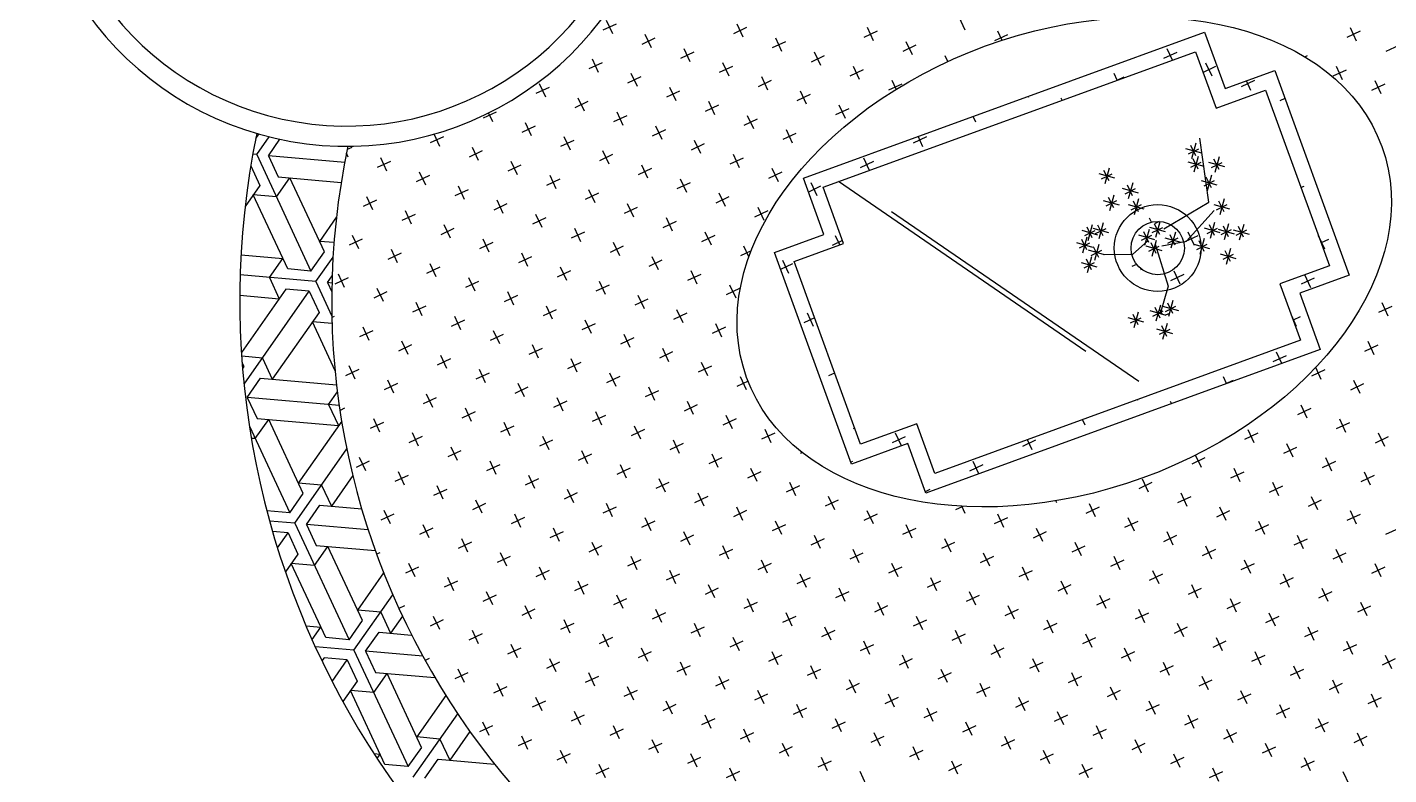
# Model space of a CAD drawing. Header units: millimetres. Extents: x -30782 to 40110, y 35885 to 73818.
# Drawn here: x -25587 to -23809, y 37910 to 38886 of the extents above; entities that cross this region are included whole.
import ezdxf

# ---------------------------------------------------------------- set-up
doc = ezdxf.new("R2010")
doc.units = ezdxf.units.MM

# ---------------------------------------------------------------- blocks, each defined once
blk = doc.blocks.new('A$C30AE1D3B')
for p, q in [((1224.5, 1441.7, -685.7), (1216.5, 1459, -685.7)), ((768.8, 1449.9, -685.7), (751.5, 1441.8, -685.7)), ((764.2, 1437.2, -685.7), (756.1, 1454.5, -685.7)), ((939.1, 1445.2, -685.7), (921.9, 1437.2, -685.7)), ((934.5, 1432.6, -685.7), (926.5, 1449.9, -685.7)), ((1109.4, 1440.6, -685.7), (1092.2, 1432.5, -685.7)), ((1104.8, 1427.9, -685.7), (1096.8, 1445.2, -685.7)), ((1272.7, 1428.6, -685.7), (1267.1, 1440.5, -685.7)), ((1740.1, 1440.4, -685.7), (1722.8, 1432.4, -685.7)), ((1735.5, 1427.7, -685.7), (1727.5, 1445, -685.7)), ((819.4, 1431.5, -685.7), (802.2, 1423.4, -685.7)), ((814.8, 1418.8, -685.7), (806.8, 1436.1, -685.7)), ((989.8, 1426.8, -685.7), (972.5, 1418.8, -685.7)), ((985.1, 1414.2, -685.7), (977.1, 1431.4, -685.7)), ((1013.2, 1248.8, -685.7), (1537, 1439.4, -685.7)), ((1160.1, 1422.2, -685.7), (1142.8, 1414.1, -685.7)), ((1155.5, 1409.5, -685.7), (1147.4, 1426.8, -685.7)), ((1279.8, 1435.9, -685.7), (1262.5, 1427.9, -685.7)), ((1537, 1439.4, -685.7), (1563.8, 1365.8, -685.7)), ((870.1, 1413, -685.7), (852.8, 1405, -685.7)), ((865.5, 1400.4, -685.7), (857.4, 1417.6, -685.7)), ((1040.4, 1408.4, -685.7), (1023.1, 1400.3, -685.7)), ((1035.8, 1395.7, -685.7), (1027.7, 1413, -685.7)), ((1038.9, 1236.8, -685.7), (1525.1, 1413.8, -685.7)), ((1201.6, 1400.8, -685.7), (1198.1, 1408.3, -685.7)), ((1500.7, 1412.9, -685.7), (1483.5, 1404.8, -685.7)), ((1494.9, 1402.8, -685.7), (1488.1, 1417.5, -685.7)), ((1525.1, 1413.8, -685.7), (1551.9, 1340.2, -685.7)), ((1658.5, 1412.5, -685.7), (1658.4, 1412.8, -685.7)), ((1671.1, 1408.2, -685.7), (1668.2, 1406.9, -685.7)), ((1790.7, 1422, -685.7), (1773.5, 1413.9, -685.7)), ((750.4, 1399.3, -685.7), (733.1, 1391.2, -685.7)), ((745.8, 1386.6, -685.7), (737.7, 1403.9, -685.7)), ((920.7, 1394.6, -685.7), (903.4, 1386.6, -685.7)), ((916.1, 1382, -685.7), (908, 1399.2, -685.7)), ((1091, 1390, -685.7), (1073.8, 1381.9, -685.7)), ((1086.4, 1377.3, -685.7), (1078.4, 1394.6, -685.7)), ((1551.4, 1394.4, -685.7), (1534.9, 1386.8, -685.7)), ((1546.8, 1381.8, -685.7), (1538.7, 1399, -685.7)), ((1563.8, 1365.8, -685.7), (1628.5, 1389.4, -685.7)), ((1628.5, 1389.4, -685.7), (1725.8, 1122.2, -685.7)), ((1721.7, 1389.8, -685.7), (1704.4, 1381.7, -685.7)), ((1717.1, 1377.1, -685.7), (1709, 1394.4, -685.7)), ((676.7, 1354.4, -685.7), (668.6, 1371.7, -685.7)), ((801, 1380.8, -685.7), (783.7, 1372.8, -685.7)), ((796.4, 1368.2, -685.7), (788.3, 1385.4, -685.7)), ((971.3, 1376.2, -685.7), (954.1, 1368.1, -685.7)), ((966.7, 1363.5, -685.7), (958.7, 1380.8, -685.7)), ((1141.6, 1371.5, -685.7), (1124.4, 1363.5, -685.7)), ((1134.3, 1364.7, -685.7), (1129, 1376.1, -685.7)), ((1423, 1376.7, -685.7), (1419, 1385.3, -685.7)), ((1431.7, 1380.6, -685.7), (1423.4, 1376.8, -685.7)), ((1602, 1376, -685.7), (1584.7, 1367.9, -685.7)), ((1597.4, 1363.3, -685.7), (1591.5, 1375.9, -685.7)), ((1772.3, 1371.3, -685.7), (1755.1, 1363.3, -685.7)), ((1767.7, 1358.7, -685.7), (1759.7, 1375.9, -685.7)), ((681.3, 1367.1, -685.7), (664, 1359, -685.7)), ((727.3, 1336, -685.7), (719.3, 1353.2, -685.7)), ((851.6, 1362.4, -685.7), (834.4, 1354.4, -685.7)), ((847, 1349.7, -685.7), (839, 1367, -685.7)), ((1022, 1357.8, -685.7), (1004.7, 1349.7, -685.7)), ((1017.3, 1345.1, -685.7), (1009.3, 1362.4, -685.7)), ((1307.4, 1354.2, -685.7), (1306.7, 1355.6, -685.7)), ((1351.1, 1350.5, -685.7), (1349.9, 1353.1, -685.7)), ((1551.9, 1340.2, -685.7), (1616.6, 1363.7, -685.7)), ((1616.6, 1363.7, -685.7), (1700.1, 1134.1, -685.7)), ((1641.9, 1352.6, -685.7), (1635.4, 1349.5, -685.7)), ((612.2, 1334.9, -685.7), (595, 1326.8, -685.7)), ((607.6, 1322.2, -685.7), (602.2, 1333.9, -685.7)), ((731.9, 1348.6, -685.7), (714.7, 1340.6, -685.7)), ((778, 1317.5, -685.7), (769.9, 1334.8, -685.7)), ((902.3, 1344, -685.7), (885, 1335.9, -685.7)), ((897.7, 1331.3, -685.7), (889.6, 1348.6, -685.7)), ((1072.6, 1339.3, -685.7), (1055.3, 1331.3, -685.7)), ((1068, 1326.7, -685.7), (1059.9, 1343.9, -685.7)), ((662.9, 1316.4, -685.7), (645.6, 1308.4, -685.7)), ((658.3, 1303.8, -685.7), (650.2, 1321, -685.7)), ((782.6, 1330.2, -685.7), (765.3, 1322.2, -685.7)), ((828.6, 1299.1, -685.7), (820.5, 1316.4, -685.7)), ((952.9, 1325.6, -685.7), (935.6, 1317.5, -685.7)), ((948.3, 1312.9, -685.7), (940.2, 1330.2, -685.7)), ((1238.3, 1322, -685.7), (1234.8, 1329.4, -685.7)), ((298.1, 1300.5, -685.7), (302.2, 1306.3, -685.7)), ((299.5, 1279.4, -685.7), (315.8, 1302.7, -685.7)), ((314.6, 1278, -685.7), (329.7, 1299.5, -685.7)), ((543.2, 1302.7, -685.7), (525.9, 1294.6, -685.7)), ((538.6, 1290, -685.7), (531, 1306.3, -685.7)), ((713.5, 1298, -685.7), (696.2, 1289.9, -685.7)), ((708.9, 1285.3, -685.7), (700.9, 1302.6, -685.7)), ((833.2, 1311.8, -685.7), (815.9, 1303.7, -685.7)), ((879.2, 1280.7, -685.7), (871.2, 1298, -685.7)), ((1003.5, 1307.1, -685.7), (986.3, 1299.1, -685.7)), ((998.9, 1294.5, -685.7), (990.9, 1311.7, -685.7)), ((1173.9, 1302.5, -685.7), (1156.6, 1294.4, -685.7)), ((1169.2, 1289.8, -685.7), (1163, 1303.3, -685.7)), ((1542.7, 1217.2, -685.7), (1530.9, 1300.7, -685.7)), ((418.9, 1276.2, -685.7), (416.6, 1281.1, -685.7)), ((423.5, 1288.9, -685.7), (417.7, 1286.2, -685.7)), ((593.8, 1284.2, -685.7), (576.6, 1276.2, -685.7)), ((589.2, 1271.6, -685.7), (581.2, 1288.8, -685.7)), ((759.5, 1266.9, -685.7), (751.5, 1284.2, -685.7)), ((883.8, 1293.3, -685.7), (866.6, 1285.3, -685.7)), ((1041.5, 1293.2, -685.7), (1041.5, 1293.3, -685.7)), ((1533.2, 1281.3, -685.7), (1512.5, 1287.1, -685.7)), ((1529.1, 1286.7, -685.7), (1515.5, 1280.1, -685.7)), ((1525.6, 1277.8, -685.7), (1518.9, 1291.5, -685.7)), ((1525.7, 1294.5, -685.7), (1520, 1273.8, -685.7)), ((1668.1, 1280.7, -685.7), (1667.6, 1280.5, -685.7)), ((291.7, 1264.8, -685.7), (303.6, 1239.3, -685.7)), ((299.4, 1279.4, -685.7), (294.3, 1279.8, -685.7)), ((299.4, 1279.4, -685.7), (370.3, 1127.4, -685.7)), ((314.6, 1278, -685.7), (327.5, 1250.4, -685.7)), ((414.3, 1269.3, -685.7), (314.6, 1278, -685.7)), ((474.1, 1270.5, -685.7), (456.9, 1262.4, -685.7)), ((469.5, 1257.8, -685.7), (461.5, 1275.1, -685.7)), ((644.4, 1265.8, -685.7), (627.2, 1257.7, -685.7)), ((639.8, 1253.1, -685.7), (631.8, 1270.4, -685.7)), ((764.1, 1279.6, -685.7), (746.9, 1271.5, -685.7)), ((810.2, 1248.5, -685.7), (802.1, 1265.8, -685.7)), ((934.5, 1274.9, -685.7), (917.2, 1266.9, -685.7)), ((929.9, 1262.3, -685.7), (921.8, 1279.5, -685.7)), ((1104.8, 1270.3, -685.7), (1087.5, 1262.2, -685.7)), ((1099.6, 1258.9, -685.7), (1092.1, 1274.9, -685.7)), ((1536.2, 1263.8, -685.7), (1515.5, 1269.5, -685.7)), ((1532.1, 1269.2, -685.7), (1518.5, 1262.5, -685.7)), ((1528.6, 1260.3, -685.7), (1521.9, 1274, -685.7)), ((1528.7, 1277, -685.7), (1523, 1256.3, -685.7)), ((1563.4, 1263.5, -685.7), (1542.7, 1269.2, -685.7)), ((1559.3, 1268.9, -685.7), (1545.7, 1262.3, -685.7)), ((1555.8, 1260, -685.7), (1549.1, 1273.7, -685.7)), ((1555.9, 1276.7, -685.7), (1550.2, 1256, -685.7)), ((325.2, 1224.1, -685.7), (342.7, 1249.1, -685.7)), ((327.5, 1250.4, -685.7), (409.8, 1243.2, -685.7)), ((387.8, 1152.4, -685.7), (342.7, 1249.1, -685.7)), ((524.8, 1252, -685.7), (507.5, 1244, -685.7)), ((520.1, 1239.4, -685.7), (512.1, 1256.6, -685.7)), ((695.1, 1247.4, -685.7), (677.8, 1239.3, -685.7)), ((690.5, 1234.7, -685.7), (682.4, 1252, -685.7)), ((814.8, 1261.1, -685.7), (797.5, 1253.1, -685.7)), ((860.8, 1230.1, -685.7), (852.7, 1247.3, -685.7)), ((985.1, 1256.5, -685.7), (967.8, 1248.4, -685.7)), ((980.5, 1243.8, -685.7), (972.4, 1261.1, -685.7)), ((1040, 1175.2, -685.7), (1013.2, 1248.8, -685.7)), ((1419.9, 1248.5, -685.7), (1399.2, 1254.3, -685.7)), ((1415.8, 1254, -685.7), (1402.1, 1247.3, -685.7)), ((1412.3, 1245.1, -685.7), (1405.6, 1258.7, -685.7)), ((1412.4, 1261.8, -685.7), (1406.7, 1241.1, -685.7)), ((1553.5, 1239.5, -685.7), (1532.8, 1245.3, -685.7)), ((1549.4, 1245, -685.7), (1535.8, 1238.3, -685.7)), ((1545.9, 1236.1, -685.7), (1539.2, 1249.8, -685.7)), ((1546, 1252.8, -685.7), (1540.3, 1232.1, -685.7)), ((303.6, 1239.3, -685.7), (284.4, 1211.8, -685.7)), ((339.9, 1130.1, -685.7), (294.8, 1226.8, -685.7)), ((325.2, 1224.1, -685.7), (294.8, 1226.8, -685.7)), ((575.4, 1233.6, -685.7), (558.1, 1225.5, -685.7)), ((570.8, 1220.9, -685.7), (562.7, 1238.2, -685.7)), ((745.7, 1228.9, -685.7), (728.4, 1220.9, -685.7)), ((741.1, 1216.3, -685.7), (733.1, 1233.5, -685.7)), ((865.4, 1242.7, -685.7), (848.1, 1234.7, -685.7)), ((911.4, 1211.6, -685.7), (903.4, 1228.9, -685.7)), ((1035.7, 1238.1, -685.7), (1019.8, 1230.6, -685.7)), ((1031.1, 1225.4, -685.7), (1023.1, 1242.7, -685.7)), ((1065.6, 1163.2, -685.7), (1038.9, 1236.8, -685.7)), ((1381.8, 1022.6, -685.7), (1059.1, 1244.3, -685.7)), ((1418.4, 1226.7, -685.7), (1412.7, 1206, -685.7)), ((1450.6, 1229.2, -685.7), (1429.9, 1235, -685.7)), ((1446.5, 1234.7, -685.7), (1432.9, 1228, -685.7)), ((1443, 1225.7, -685.7), (1436.3, 1239.4, -685.7)), ((1443.1, 1242.4, -685.7), (1437.4, 1221.7, -685.7)), ((1666.4, 1237.9, -685.7), (1663, 1236.3, -685.7)), ((455.7, 1219.8, -685.7), (438.4, 1211.8, -685.7)), ((451.1, 1207.2, -685.7), (443, 1224.4, -685.7)), ((626, 1215.2, -685.7), (608.8, 1207.1, -685.7)), ((621.4, 1202.5, -685.7), (613.4, 1219.8, -685.7)), ((796.3, 1210.5, -685.7), (779.1, 1202.5, -685.7)), ((791.7, 1197.9, -685.7), (783.7, 1215.1, -685.7)), ((916, 1224.3, -685.7), (898.8, 1216.2, -685.7)), ((962.1, 1193.2, -685.7), (954, 1210.5, -685.7)), ((1425.9, 1213.4, -685.7), (1405.2, 1219.2, -685.7)), ((1421.8, 1218.9, -685.7), (1408.1, 1212.2, -685.7)), ((1418.3, 1210, -685.7), (1411.6, 1223.6, -685.7)), ((1458.2, 1208.3, -685.7), (1437.5, 1214, -685.7)), ((1454.2, 1213.7, -685.7), (1440.5, 1207, -685.7)), ((1450.6, 1204.8, -685.7), (1444, 1218.5, -685.7)), ((1450.8, 1221.5, -685.7), (1445, 1200.8, -685.7)), ((1483.6, 1182.4, -685.7), (1542.7, 1217.2, -685.7)), ((1570, 1208.3, -685.7), (1549.3, 1214, -685.7)), ((1565.9, 1213.7, -685.7), (1552.2, 1207, -685.7)), ((1562.4, 1204.8, -685.7), (1555.7, 1218.5, -685.7)), ((1562.5, 1221.5, -685.7), (1556.7, 1200.8, -685.7)), ((403.6, 1198, -685.7), (381.3, 1166.2, -685.7)), ((506.3, 1201.4, -685.7), (489.1, 1193.3, -685.7)), ((501.7, 1188.7, -685.7), (493.7, 1206, -685.7)), ((676.7, 1196.7, -685.7), (659.4, 1188.7, -685.7)), ((672, 1184.1, -685.7), (664, 1201.3, -685.7)), ((847, 1192.1, -685.7), (829.7, 1184, -685.7)), ((842.4, 1179.4, -685.7), (834.3, 1196.7, -685.7)), ((966.7, 1205.9, -685.7), (949.4, 1197.8, -685.7)), ((1451, 983.2, -685.7), (1128.3, 1204.9, -685.7)), ((1467.5, 1191.1, -685.7), (1465, 1196.5, -685.7)), ((1477.6, 1191.9, -685.7), (1471.6, 1189.1, -685.7)), ((1478.5, 1191.8, -685.7), (1472.8, 1171.1, -685.7)), ((1513.3, 1166.6, -685.7), (1549.3, 1206.3, -685.7)), ((432.7, 1156.5, -685.7), (424.6, 1173.8, -685.7)), ((557, 1183, -685.7), (539.7, 1174.9, -685.7)), ((552.4, 1170.3, -685.7), (544.3, 1187.6, -685.7)), ((727.3, 1178.3, -685.7), (710, 1170.3, -685.7)), ((722.7, 1165.6, -685.7), (714.6, 1182.9, -685.7)), ((897.6, 1173.7, -685.7), (880.3, 1165.6, -685.7)), ((893, 1161, -685.7), (885, 1178.3, -685.7)), ((975.3, 1151.6, -685.7), (1040, 1175.2, -685.7)), ((1060.9, 1161.5, -685.7), (1055.3, 1173.6, -685.7)), ((1397.8, 1174.4, -685.7), (1377.1, 1180.2, -685.7)), ((1393.7, 1179.8, -685.7), (1380, 1173.2, -685.7)), ((1390.2, 1170.9, -685.7), (1383.5, 1184.6, -685.7)), ((1390.3, 1187.6, -685.7), (1384.6, 1166.9, -685.7)), ((1412, 1177.1, -685.7), (1391.3, 1182.8, -685.7)), ((1408, 1182.5, -685.7), (1394.3, 1175.8, -685.7)), ((1404.4, 1173.6, -685.7), (1397.8, 1187.3, -685.7)), ((1404.6, 1190.3, -685.7), (1398.8, 1169.6, -685.7)), ((1471.9, 1168.3, -685.7), (1451.2, 1174.1, -685.7)), ((1467.8, 1173.8, -685.7), (1454.2, 1167.1, -685.7)), ((1464.3, 1164.9, -685.7), (1457.6, 1178.6, -685.7)), ((1464.4, 1181.6, -685.7), (1458.7, 1160.9, -685.7)), ((1486, 1178.5, -685.7), (1465.3, 1184.3, -685.7)), ((1481.9, 1184, -685.7), (1468.2, 1177.3, -685.7)), ((1478.4, 1175.1, -685.7), (1471.7, 1188.8, -685.7)), ((1498.6, 1161.3, -685.7), (1492, 1174.9, -685.7)), ((1498.8, 1178, -685.7), (1493, 1157.3, -685.7)), ((1528.3, 1173.5, -685.7), (1511, 1165.4, -685.7)), ((1523.7, 1160.8, -685.7), (1515.6, 1178.1, -685.7)), ((1557.5, 1177.5, -685.7), (1536.8, 1183.2, -685.7)), ((1553.4, 1182.9, -685.7), (1539.7, 1176.2, -685.7)), ((1549.9, 1174, -685.7), (1543.2, 1187.7, -685.7)), ((1550, 1190.7, -685.7), (1544.3, 1170, -685.7)), ((1575.9, 1175.7, -685.7), (1555.2, 1181.5, -685.7)), ((1571.8, 1181.1, -685.7), (1558.2, 1174.5, -685.7)), ((1568.3, 1172.2, -685.7), (1561.6, 1185.9, -685.7)), ((1568.4, 1188.9, -685.7), (1562.7, 1168.2, -685.7)), ((1595.5, 1175.2, -685.7), (1574.8, 1181, -685.7)), ((1591.5, 1180.7, -685.7), (1577.8, 1174, -685.7)), ((1587.9, 1171.8, -685.7), (1581.3, 1185.4, -685.7)), ((1588.1, 1188.4, -685.7), (1582.3, 1167.7, -685.7)), ((1694, 1156.2, -685.7), (1685.9, 1173.4, -685.7)), ((400.4, 1164.5, -685.7), (381.3, 1166.2, -685.7)), ((437.3, 1169.2, -685.7), (420, 1161.1, -685.7)), ((607.6, 1164.5, -685.7), (590.3, 1156.5, -685.7)), ((603, 1151.9, -685.7), (594.9, 1169.1, -685.7)), ((777.9, 1159.9, -685.7), (760.7, 1151.8, -685.7)), ((773.3, 1147.2, -685.7), (765.3, 1164.5, -685.7)), ((942, 1146, -685.7), (935.6, 1159.8, -685.7)), ((1001, 1139.7, -685.7), (1065.6, 1163.2, -685.7)), ((1064.2, 1167.2, -685.7), (1050.7, 1160.9, -685.7)), ((1390.9, 1158.3, -685.7), (1370.2, 1164.1, -685.7)), ((1386.8, 1163.8, -685.7), (1373.2, 1157.1, -685.7)), ((1383.3, 1154.9, -685.7), (1376.6, 1168.6, -685.7)), ((1383.4, 1171.6, -685.7), (1377.7, 1150.9, -685.7)), ((1398.7, 1145.2, -685.7), (1392, 1158.9, -685.7)), ((1398.8, 1161.9, -685.7), (1393.1, 1141.2, -685.7)), ((1462.7, 1166.8, -685.7), (1442.7, 1148.9, -685.7)), ((1481.4, 1154, -685.7), (1460.7, 1159.8, -685.7)), ((1477.3, 1159.4, -685.7), (1463.6, 1152.8, -685.7)), ((1473.8, 1150.5, -685.7), (1467.1, 1164.2, -685.7)), ((1473.9, 1167.2, -685.7), (1468.2, 1146.5, -685.7)), ((1472.3, 1162.4, -685.7), (1489.6, 1107.5, -685.7)), ((1481.1, 1160.2, -685.7), (1513.3, 1166.6, -685.7)), ((1506.2, 1164.7, -685.7), (1485.5, 1170.5, -685.7)), ((1502.2, 1170.2, -685.7), (1488.5, 1163.5, -685.7)), ((1544, 1156.4, -685.7), (1523.3, 1162.2, -685.7)), ((1539.9, 1161.9, -685.7), (1526.2, 1155.2, -685.7)), ((1536.4, 1153, -685.7), (1529.7, 1166.7, -685.7)), ((1536.5, 1169.7, -685.7), (1530.7, 1149, -685.7)), ((1570.8, 1156.8, -685.7), (1565.1, 1136.1, -685.7)), ((1698.6, 1168.8, -685.7), (1689.1, 1164.4, -685.7)), ((279.1, 1148.6, -685.7), (333.5, 1143.9, -685.7)), ((316, 1118.9, -685.7), (333.5, 1143.9, -685.7)), ((370.3, 1127.4, -685.7), (387.8, 1152.4, -685.7)), ((376.7, 1113.6, -685.7), (399.1, 1145.6, -685.7)), ((487.9, 1150.8, -685.7), (470.6, 1142.7, -685.7)), ((483.3, 1138.1, -685.7), (475.2, 1155.4, -685.7)), ((658.2, 1146.1, -685.7), (641, 1138.1, -685.7)), ((653.6, 1133.4, -685.7), (645.6, 1150.7, -685.7)), ((828.5, 1141.5, -685.7), (811.3, 1133.4, -685.7)), ((823.9, 1128.8, -685.7), (815.9, 1146.1, -685.7)), ((944.9, 1153.7, -685.7), (931, 1147.2, -685.7)), ((1075.8, 875.5, -685.7), (975.3, 1151.6, -685.7)), ((994.3, 1124.1, -685.7), (986.2, 1141.4, -685.7)), ((1087.8, 901.2, -685.7), (1001, 1139.7, -685.7)), ((1396.9, 1132.6, -685.7), (1376.2, 1138.3, -685.7)), ((1392.8, 1138, -685.7), (1379.2, 1131.4, -685.7)), ((1389.3, 1129.1, -685.7), (1382.6, 1142.8, -685.7)), ((1389.4, 1145.8, -685.7), (1383.7, 1125.1, -685.7)), ((1406.3, 1148.7, -685.7), (1385.6, 1154.5, -685.7)), ((1402.2, 1154.1, -685.7), (1388.5, 1147.5, -685.7)), ((1394.8, 1153.2, -685.7), (1393, 1152.4, -685.7)), ((1442.7, 1148.9, -685.7), (1405.6, 1148.7, -685.7)), ((1578.3, 1143.5, -685.7), (1557.6, 1149.3, -685.7)), ((1574.2, 1149, -685.7), (1560.6, 1142.3, -685.7)), ((1570.7, 1140.1, -685.7), (1564, 1153.7, -685.7)), ((376.7, 1113.6, -685.7), (278, 1122.3, -685.7)), ((370.3, 1127.4, -685.7), (339.9, 1130.1, -685.7)), ((391.9, 1112.3, -685.7), (398, 1121, -685.7)), ((414.2, 1105.9, -685.7), (406.2, 1123.2, -685.7)), ((538.5, 1132.3, -685.7), (521.3, 1124.3, -685.7)), ((533.9, 1119.7, -685.7), (525.9, 1136.9, -685.7)), ((708.9, 1127.7, -685.7), (691.6, 1119.6, -685.7)), ((704.2, 1115, -685.7), (696.2, 1132.3, -685.7)), ((879.2, 1123, -685.7), (861.9, 1115, -685.7)), ((874.6, 1110.4, -685.7), (866.5, 1127.6, -685.7)), ((998.9, 1136.8, -685.7), (983.4, 1129.6, -685.7)), ((1448.2, 1136.1, -685.7), (1442, 1133.2, -685.7)), ((1454.6, 1128.6, -685.7), (1453.7, 1130.5, -685.7)), ((1509.8, 1122.8, -685.7), (1492.6, 1114.8, -685.7)), ((1505.2, 1110.2, -685.7), (1497.2, 1127.4, -685.7)), ((1700.1, 1134.1, -685.7), (1635.4, 1110.6, -685.7)), ((1725.8, 1122.2, -685.7), (1661.1, 1098.6, -685.7)), ((1675.6, 1105.5, -685.7), (1667.7, 1122.3, -685.7)), ((337.6, 1103.8, -685.7), (279.6, 1021, -685.7)), ((316, 1118.9, -685.7), (328.9, 1091.3, -685.7)), ((368, 1101.1, -685.7), (337.6, 1103.8, -685.7)), ((376.7, 1113.6, -685.7), (397.7, 1068.6, -685.7)), ((391.9, 1112.3, -685.7), (397.5, 1100.2, -685.7)), ((397.7, 1111.8, -685.7), (391.9, 1112.3, -685.7)), ((418.8, 1118.6, -685.7), (401.6, 1110.5, -685.7)), ((464.9, 1087.5, -685.7), (456.8, 1104.7, -685.7)), ((589.2, 1113.9, -685.7), (571.9, 1105.8, -685.7)), ((584.6, 1101.2, -685.7), (576.5, 1118.5, -685.7)), ((759.5, 1109.2, -685.7), (742.2, 1101.2, -685.7)), ((754.9, 1096.6, -685.7), (746.8, 1113.9, -685.7)), ((929.8, 1104.6, -685.7), (912.5, 1096.5, -685.7)), ((925.2, 1091.9, -685.7), (917.2, 1109.2, -685.7)), ((1489.6, 1107.5, -685.7), (1478.8, 1071.7, -685.7)), ((1635.4, 1110.6, -685.7), (1662.2, 1037, -685.7)), ((1680.2, 1118.2, -685.7), (1662.9, 1110.1, -685.7)), ((277.5, 1095.8, -685.7), (328.9, 1091.3, -685.7)), ((283, 979.8, -685.7), (368, 1101.1, -685.7)), ((368, 1101.1, -685.7), (380.9, 1073.5, -685.7)), ((469.5, 1100.1, -685.7), (452.2, 1092.1, -685.7)), ((515.5, 1069, -685.7), (507.4, 1086.3, -685.7)), ((639.8, 1095.5, -685.7), (622.5, 1087.4, -685.7)), ((635.2, 1082.8, -685.7), (627.1, 1100.1, -685.7)), ((810.1, 1090.8, -685.7), (792.9, 1082.8, -685.7)), ((805.5, 1078.2, -685.7), (797.5, 1095.4, -685.7)), ((1495.6, 1072.1, -685.7), (1488.9, 1085.7, -685.7)), ((1495.7, 1088.8, -685.7), (1489.9, 1068.1, -685.7)), ((1661.1, 1098.6, -685.7), (1687.9, 1025, -685.7)), ((1776.8, 1068.7, -685.7), (1768.8, 1085.9, -685.7)), ((380.9, 1073.5, -685.7), (319.7, 986.1, -685.7)), ((400.4, 1067.9, -685.7), (397.7, 1066.7, -685.7)), ((520.1, 1081.7, -685.7), (502.8, 1073.6, -685.7)), ((566.1, 1050.6, -685.7), (558.1, 1067.9, -685.7)), ((690.4, 1077, -685.7), (673.2, 1069, -685.7)), ((685.8, 1064.4, -685.7), (677.8, 1081.7, -685.7)), ((860.8, 1072.4, -685.7), (843.5, 1064.3, -685.7)), ((856.1, 1059.7, -685.7), (848.1, 1077, -685.7)), ((1026.5, 1055.1, -685.7), (1018.4, 1072.3, -685.7)), ((1450.2, 1057.2, -685.7), (1443.5, 1070.9, -685.7)), ((1450.3, 1073.9, -685.7), (1444.6, 1053.2, -685.7)), ((1486.7, 1069.5, -685.7), (1466, 1075.3, -685.7)), ((1482.6, 1075, -685.7), (1469, 1068.3, -685.7)), ((1479.1, 1066.1, -685.7), (1472.4, 1079.7, -685.7)), ((1479.2, 1082.8, -685.7), (1473.5, 1062.1, -685.7)), ((1481.5, 1071, -685.7), (1478.8, 1076.8, -685.7)), ((1503.2, 1075.5, -685.7), (1482.5, 1081.3, -685.7)), ((1499.1, 1081, -685.7), (1485.4, 1074.3, -685.7)), ((1491.1, 1072, -685.7), (1486.1, 1069.7, -685.7)), ((1657.1, 1054.9, -685.7), (1650.7, 1068.8, -685.7)), ((1661.7, 1067.6, -685.7), (1652.7, 1063.3, -685.7)), ((1781.4, 1081.3, -685.7), (1764.2, 1073.3, -685.7)), ((401.9, 997.2, -685.7), (372.1, 1061, -685.7)), ((398, 1058.8, -685.7), (372.1, 1061, -685.7)), ((451, 1049.5, -685.7), (433.8, 1041.4, -685.7)), ((446.4, 1036.8, -685.7), (438.4, 1054.1, -685.7)), ((570.7, 1063.3, -685.7), (553.5, 1055.2, -685.7)), ((616.8, 1032.2, -685.7), (608.7, 1049.4, -685.7)), ((741.1, 1058.6, -685.7), (723.8, 1050.6, -685.7)), ((736.5, 1046, -685.7), (728.4, 1063.2, -685.7)), ((911.4, 1054, -685.7), (894.1, 1045.9, -685.7)), ((906.8, 1041.3, -685.7), (898.7, 1058.6, -685.7)), ((1027.7, 1066.2, -685.7), (1013.8, 1059.7, -685.7)), ((1457.8, 1060.7, -685.7), (1437.1, 1066.5, -685.7)), ((1453.7, 1066.1, -685.7), (1440, 1059.5, -685.7)), ((1495.4, 1045.6, -685.7), (1474.7, 1051.4, -685.7)), ((1491.4, 1051, -685.7), (1477.7, 1044.4, -685.7)), ((1487.8, 1042.1, -685.7), (1481.2, 1055.8, -685.7)), ((1488, 1058.8, -685.7), (1482.2, 1038.1, -685.7)), ((501.7, 1031.1, -685.7), (484.4, 1023, -685.7)), ((497.1, 1018.4, -685.7), (489, 1035.7, -685.7)), ((621.4, 1044.8, -685.7), (604.1, 1036.8, -685.7)), ((791.7, 1040.2, -685.7), (774.4, 1032.1, -685.7)), ((787.1, 1027.5, -685.7), (779, 1044.8, -685.7)), ((1662.2, 1037, -685.7), (1184.9, 863.3, -685.7)), ((1758.4, 1018, -685.7), (1750.4, 1035.3, -685.7)), ((306.8, 1013.7, -685.7), (280, 1016.1, -685.7)), ((306.8, 1013.8, -685.7), (319.7, 986.1, -685.7)), ((547.7, 1000, -685.7), (539.6, 1017.2, -685.7)), ((672, 1026.4, -685.7), (654.7, 1018.4, -685.7)), ((667.4, 1013.8, -685.7), (659.3, 1031, -685.7)), ((842.3, 1021.8, -685.7), (825.1, 1013.7, -685.7)), ((837.7, 1009.1, -685.7), (829.7, 1026.4, -685.7)), ((1687.9, 1025, -685.7), (1173, 837.6, -685.7)), ((1643.3, 1016.9, -685.7), (1626.1, 1008.9, -685.7)), ((1637.6, 1006.7, -685.7), (1630.7, 1021.5, -685.7)), ((1763, 1030.7, -685.7), (1745.7, 1022.6, -685.7)), ((282.9, 1002.6, -685.7), (280.6, 1007.6, -685.7)), ((281.1, 1000.1, -685.7), (282.9, 1002.6, -685.7)), ((432.6, 998.9, -685.7), (415.3, 990.8, -685.7)), ((428, 986.2, -685.7), (420, 1003.5, -685.7)), ((552.3, 1012.6, -685.7), (535, 1004.6, -685.7)), ((598.3, 981.5, -685.7), (590.3, 998.8, -685.7)), ((722.6, 1008, -685.7), (705.4, 999.9, -685.7)), ((718, 995.3, -685.7), (710, 1012.6, -685.7)), ((893, 1003.3, -685.7), (875.7, 995.3, -685.7)), ((888.3, 990.7, -685.7), (880.3, 1007.9, -685.7)), ((1693.9, 998.5, -685.7), (1676.7, 990.4, -685.7)), ((1689.3, 985.8, -685.7), (1682, 1001.6, -685.7)), ((287, 962.5, -685.7), (304.5, 987.5, -685.7)), ((304.5, 987.4, -685.7), (403.8, 978.8, -685.7)), ((483.2, 980.4, -685.7), (466, 972.4, -685.7)), ((478.6, 967.8, -685.7), (470.6, 985, -685.7)), ((602.9, 994.2, -685.7), (585.7, 986.2, -685.7)), ((649, 963.1, -685.7), (640.9, 980.4, -685.7)), ((773.3, 989.6, -685.7), (756, 981.5, -685.7)), ((768.7, 976.9, -685.7), (760.6, 994.2, -685.7)), ((940.9, 983.6, -685.7), (926.3, 976.8, -685.7)), ((939, 972.2, -685.7), (930.9, 989.5, -685.7)), ((1053.9, 994.3, -685.7), (1046, 990.6, -685.7)), ((1565.7, 980.6, -685.7), (1561.6, 989.3, -685.7)), ((1574.3, 984.7, -685.7), (1564.2, 980, -685.7)), ((1744.6, 980.1, -685.7), (1727.3, 972, -685.7)), ((1740, 967.4, -685.7), (1731.9, 984.7, -685.7)), ((287, 962.5, -685.7), (299.9, 934.9, -685.7)), ((407.3, 952, -685.7), (287, 962.5, -685.7)), ((393.3, 953.2, -685.7), (404.9, 969.7, -685.7)), ((533.9, 962, -685.7), (516.6, 954, -685.7)), ((529.3, 949.3, -685.7), (521.2, 966.6, -685.7)), ((653.6, 975.8, -685.7), (636.3, 967.7, -685.7)), ((699.6, 944.7, -685.7), (691.5, 962, -685.7)), ((823.9, 971.1, -685.7), (806.6, 963.1, -685.7)), ((819.3, 958.5, -685.7), (811.2, 975.7, -685.7)), ((393.3, 953.2, -685.7), (406.2, 925.6, -685.7)), ((414.2, 948.2, -685.7), (408.2, 945.5, -685.7)), ((584.5, 943.6, -685.7), (567.2, 935.5, -685.7)), ((579.9, 930.9, -685.7), (571.9, 948.2, -685.7)), ((704.2, 957.4, -685.7), (686.9, 949.3, -685.7)), ((750.2, 926.3, -685.7), (742.2, 943.5, -685.7)), ((874.5, 952.7, -685.7), (857.3, 944.6, -685.7)), ((869.9, 940, -685.7), (861.9, 957.3, -685.7)), ((1450, 958.3, -685.7), (1449.4, 959.5, -685.7)), ((1493.8, 954.4, -685.7), (1492.5, 957.1, -685.7)), ((1675.5, 947.9, -685.7), (1658.3, 939.8, -685.7)), ((1670.9, 935.2, -685.7), (1662.9, 952.5, -685.7)), ((290, 924.9, -685.7), (342.7, 811.9, -685.7)), ((297.6, 908.6, -685.7), (315.1, 933.5, -685.7)), ((299.9, 934.9, -685.7), (406.2, 925.6, -685.7)), ((360.2, 836.9, -685.7), (315.1, 933.5, -685.7)), ((410.4, 931.6, -685.7), (353.7, 850.7, -685.7)), ((464.8, 929.8, -685.7), (447.6, 921.7, -685.7)), ((460.2, 917.1, -685.7), (452.2, 934.4, -685.7)), ((635.1, 925.1, -685.7), (617.9, 917.1, -685.7)), ((630.5, 912.5, -685.7), (622.5, 929.8, -685.7)), ((754.8, 938.9, -685.7), (737.6, 930.9, -685.7)), ((800.9, 907.8, -685.7), (792.8, 925.1, -685.7)), ((925.2, 934.3, -685.7), (907.9, 926.2, -685.7)), ((920.6, 921.6, -685.7), (912.5, 938.9, -685.7)), ((1161.4, 928, -685.7), (1087.8, 901.2, -685.7)), ((1184.9, 863.3, -685.7), (1161.4, 928, -685.7)), ((1380.9, 926.1, -685.7), (1377.5, 933.4, -685.7)), ((1726.2, 929.4, -685.7), (1708.9, 921.4, -685.7)), ((1721.5, 916.8, -685.7), (1713.5, 934, -685.7)), ((297.6, 908.6, -685.7), (292.5, 909, -685.7)), ((515.4, 911.4, -685.7), (498.2, 903.3, -685.7)), ((510.8, 898.7, -685.7), (502.8, 916, -685.7)), ((685.8, 906.7, -685.7), (668.5, 898.7, -685.7)), ((681.2, 894.1, -685.7), (673.1, 911.3, -685.7)), ((805.5, 920.5, -685.7), (788.2, 912.4, -685.7)), ((851.5, 889.4, -685.7), (843.4, 906.7, -685.7)), ((975.8, 915.8, -685.7), (958.5, 907.8, -685.7)), ((971.2, 903.2, -685.7), (963.1, 920.4, -685.7)), ((1080, 922.4, -685.7), (1078.2, 921.6, -685.7)), ((1146.1, 911.2, -685.7), (1128.9, 903.1, -685.7)), ((1141.1, 899.3, -685.7), (1133.5, 915.8, -685.7)), ((1311.8, 893.9, -685.7), (1305.6, 907.2, -685.7)), ((1606.5, 915.7, -685.7), (1589.2, 907.6, -685.7)), ((1601.9, 903, -685.7), (1593.8, 920.3, -685.7)), ((1776.8, 911, -685.7), (1759.5, 902.9, -685.7)), ((1772.2, 898.3, -685.7), (1764.1, 915.6, -685.7)), ((349.1, 798.1, -685.7), (417.1, 895.2, -685.7)), ((566.1, 892.9, -685.7), (548.8, 884.9, -685.7)), ((561.5, 880.3, -685.7), (553.4, 897.6, -685.7)), ((731.8, 875.6, -685.7), (723.7, 892.9, -685.7)), ((856.1, 902.1, -685.7), (838.8, 894, -685.7)), ((1011.7, 890.5, -685.7), (1009.2, 889.4, -685.7)), ((1149.4, 902.3, -685.7), (1075.8, 875.5, -685.7)), ((1173, 837.6, -685.7), (1149.4, 902.3, -685.7)), ((1316.4, 906.5, -685.7), (1299.2, 898.5, -685.7)), ((1657.1, 897.2, -685.7), (1639.8, 889.2, -685.7)), ((1652.5, 884.6, -685.7), (1644.4, 901.8, -685.7)), ((446.4, 879.2, -685.7), (429.1, 871.1, -685.7)), ((441.8, 866.5, -685.7), (433.7, 883.8, -685.7)), ((616.7, 874.5, -685.7), (599.4, 866.5, -685.7)), ((612.1, 861.9, -685.7), (604.1, 879.1, -685.7)), ((736.4, 888.3, -685.7), (719.1, 880.2, -685.7)), ((782.4, 857.2, -685.7), (774.4, 874.5, -685.7)), ((906.7, 883.6, -685.7), (889.5, 875.6, -685.7)), ((902.1, 871, -685.7), (894.1, 888.2, -685.7)), ((1077.1, 879, -685.7), (1074.9, 878, -685.7)), ((1247.4, 874.3, -685.7), (1230.1, 866.3, -685.7)), ((1242.2, 862.8, -685.7), (1234.7, 878.9, -685.7)), ((1537.4, 883.5, -685.7), (1520.1, 875.4, -685.7)), ((1532.8, 870.8, -685.7), (1525.2, 887.1, -685.7)), ((1707.7, 878.8, -685.7), (1690.5, 870.7, -685.7)), ((1703.1, 866.1, -685.7), (1695.1, 883.4, -685.7)), ((424.9, 860.3, -685.7), (397, 820.4, -685.7)), ((497, 860.7, -685.7), (479.8, 852.7, -685.7)), ((492.4, 848.1, -685.7), (484.4, 865.3, -685.7)), ((667.3, 856.1, -685.7), (650.1, 848, -685.7)), ((662.7, 843.4, -685.7), (654.7, 860.7, -685.7)), ((787, 869.9, -685.7), (769.8, 861.8, -685.7)), ((833.1, 838.8, -685.7), (825, 856, -685.7)), ((957.4, 865.2, -685.7), (940.1, 857.2, -685.7)), ((952.8, 852.5, -685.7), (944.7, 869.8, -685.7)), ((1463.7, 838.6, -685.7), (1455.7, 855.9, -685.7)), ((1588, 865, -685.7), (1570.8, 857, -685.7)), ((1583.4, 852.4, -685.7), (1575.4, 869.6, -685.7)), ((1758.4, 860.4, -685.7), (1741.1, 852.3, -685.7)), ((1753.7, 847.7, -685.7), (1745.7, 865, -685.7)), ((342.7, 811.9, -685.7), (360.2, 836.9, -685.7)), ((384.1, 848, -685.7), (353.7, 850.6, -685.7)), ((384.1, 848, -685.7), (397, 820.4, -685.7)), ((547.7, 842.3, -685.7), (530.4, 834.3, -685.7)), ((543, 829.7, -685.7), (535, 846.9, -685.7)), ((718, 837.7, -685.7), (700.7, 829.6, -685.7)), ((713.4, 825, -685.7), (705.3, 842.3, -685.7)), ((837.7, 851.4, -685.7), (820.4, 843.4, -685.7)), ((883.7, 820.3, -685.7), (875.6, 837.6, -685.7)), ((1008, 846.8, -685.7), (990.7, 838.7, -685.7)), ((1003.4, 834.1, -685.7), (995.3, 851.4, -685.7)), ((1178.3, 842.1, -685.7), (1172.3, 839.3, -685.7)), ((1468.3, 851.2, -685.7), (1451.1, 843.2, -685.7)), ((1514.4, 820.2, -685.7), (1506.3, 837.4, -685.7)), ((1638.7, 846.6, -685.7), (1621.4, 838.5, -685.7)), ((1634.1, 833.9, -685.7), (1626, 851.2, -685.7)), ((364.3, 796.7, -685.7), (381.8, 821.7, -685.7)), ((381.8, 821.7, -685.7), (436.6, 816.9, -685.7)), ((598.3, 823.9, -685.7), (581, 815.8, -685.7)), ((593.7, 811.2, -685.7), (585.6, 828.5, -685.7)), ((768.6, 819.2, -685.7), (751.3, 811.2, -685.7)), ((764, 806.6, -685.7), (756, 823.8, -685.7)), ((888.3, 833, -685.7), (871, 825, -685.7)), ((934.3, 801.9, -685.7), (926.3, 819.2, -685.7)), ((1058.6, 828.4, -685.7), (1041.4, 820.3, -685.7)), ((1054, 815.7, -685.7), (1046, 833, -685.7)), ((1221.4, 820.2, -685.7), (1211.7, 815.6, -685.7)), ((1224.3, 811, -685.7), (1220, 820.3, -685.7)), ((1344, 824.8, -685.7), (1342.8, 827.4, -685.7)), ((1399.3, 819, -685.7), (1382, 811, -685.7)), ((1394.7, 806.4, -685.7), (1386.6, 823.7, -685.7)), ((1519, 832.8, -685.7), (1501.7, 824.8, -685.7)), ((1565, 801.7, -685.7), (1556.9, 819, -685.7)), ((1689.3, 828.2, -685.7), (1672, 820.1, -685.7)), ((1684.7, 815.5, -685.7), (1676.6, 832.8, -685.7)), ((342.7, 811.9, -685.7), (312.7, 814.5, -685.7)), ((349.1, 798.1, -685.7), (316.4, 800.9, -685.7)), ((478.6, 810.1, -685.7), (461.3, 802.1, -685.7)), ((474, 797.4, -685.7), (465.9, 814.7, -685.7)), ((648.9, 805.5, -685.7), (631.7, 797.4, -685.7)), ((644.3, 792.8, -685.7), (636.3, 810.1, -685.7)), ((819.2, 800.8, -685.7), (802, 792.7, -685.7)), ((814.6, 788.1, -685.7), (806.6, 805.4, -685.7)), ((938.9, 814.6, -685.7), (921.7, 806.5, -685.7)), ((985, 783.5, -685.7), (976.9, 800.8, -685.7)), ((1109.3, 809.9, -685.7), (1092, 801.9, -685.7)), ((1104.7, 797.3, -685.7), (1096.6, 814.5, -685.7)), ((1279.6, 805.3, -685.7), (1262.3, 797.2, -685.7)), ((1275, 792.6, -685.7), (1266.9, 809.9, -685.7)), ((1449.9, 800.6, -685.7), (1432.6, 792.6, -685.7)), ((1445.3, 788, -685.7), (1437.3, 805.2, -685.7)), ((1569.6, 814.4, -685.7), (1552.3, 806.3, -685.7)), ((1615.6, 783.3, -685.7), (1607.6, 800.6, -685.7)), ((1739.9, 809.7, -685.7), (1722.7, 801.7, -685.7)), ((1735.3, 797.1, -685.7), (1727.3, 814.3, -685.7)), ((340.4, 785.6, -685.7), (320.2, 787.3, -685.7)), ((326.6, 765.9, -685.7), (340.4, 785.6, -685.7)), ((340.4, 785.6, -685.7), (353.3, 758, -685.7)), ((349.1, 798.1, -685.7), (420, 646.1, -685.7)), ((364.3, 796.7, -685.7), (377.2, 769.1, -685.7)), ((445, 789.7, -685.7), (364.3, 796.7, -685.7)), ((529.2, 791.7, -685.7), (512, 783.6, -685.7)), ((524.6, 779, -685.7), (516.6, 796.3, -685.7)), ((699.5, 787, -685.7), (682.3, 779, -685.7)), ((694.9, 774.4, -685.7), (686.9, 791.6, -685.7)), ((869.9, 782.4, -685.7), (852.6, 774.3, -685.7)), ((865.3, 769.7, -685.7), (857.2, 787, -685.7)), ((989.6, 796.1, -685.7), (972.3, 788.1, -685.7)), ((1035.6, 765.1, -685.7), (1027.5, 782.3, -685.7)), ((1159.9, 791.5, -685.7), (1142.6, 783.4, -685.7)), ((1155.3, 778.8, -685.7), (1147.2, 796.1, -685.7)), ((1330.2, 786.8, -685.7), (1313, 778.8, -685.7)), ((1325.6, 774.2, -685.7), (1317.6, 791.4, -685.7)), ((1500.5, 782.2, -685.7), (1483.3, 774.1, -685.7)), ((1495.9, 769.5, -685.7), (1487.9, 786.8, -685.7)), ((1620.2, 796, -685.7), (1603, 787.9, -685.7)), ((1790.6, 791.3, -685.7), (1773.3, 783.3, -685.7)), ((374.9, 742.8, -685.7), (392.4, 767.8, -685.7)), ((377.2, 769.1, -685.7), (454.3, 762.4, -685.7)), ((437.4, 671.1, -685.7), (392.4, 767.8, -685.7)), ((579.9, 773.3, -685.7), (562.6, 765.2, -685.7)), ((575.2, 760.6, -685.7), (567.2, 777.9, -685.7)), ((750.2, 768.6, -685.7), (732.9, 760.5, -685.7)), ((745.6, 755.9, -685.7), (737.5, 773.2, -685.7)), ((915.9, 751.3, -685.7), (907.8, 768.6, -685.7)), ((1040.2, 777.7, -685.7), (1022.9, 769.7, -685.7)), ((1210.5, 773.1, -685.7), (1193.3, 765, -685.7)), ((1205.9, 760.4, -685.7), (1197.9, 777.7, -685.7)), ((1380.8, 768.4, -685.7), (1363.6, 760.4, -685.7)), ((1376.2, 755.8, -685.7), (1368.2, 773, -685.7)), ((1546.6, 751.1, -685.7), (1538.5, 768.4, -685.7)), ((1670.9, 777.5, -685.7), (1653.6, 769.5, -685.7)), ((1666.3, 764.9, -685.7), (1658.2, 782.1, -685.7)), ((353.3, 758, -685.7), (336.9, 734.6, -685.7)), ((460.2, 759.5, -685.7), (456, 757.6, -685.7)), ((630.5, 754.8, -685.7), (613.2, 746.8, -685.7)), ((625.9, 742.2, -685.7), (617.8, 759.4, -685.7)), ((800.8, 750.2, -685.7), (783.5, 742.1, -685.7)), ((796.2, 737.5, -685.7), (788.2, 754.8, -685.7)), ((920.5, 763.9, -685.7), (903.2, 755.9, -685.7)), ((966.5, 732.9, -685.7), (958.5, 750.1, -685.7)), ((1090.8, 759.3, -685.7), (1073.6, 751.2, -685.7)), ((1086.2, 746.6, -685.7), (1078.2, 763.9, -685.7)), ((1261.2, 754.6, -685.7), (1243.9, 746.6, -685.7)), ((1256.5, 742, -685.7), (1248.5, 759.2, -685.7)), ((1431.5, 750, -685.7), (1414.2, 741.9, -685.7)), ((1426.9, 737.3, -685.7), (1418.8, 754.6, -685.7)), ((1551.2, 763.8, -685.7), (1533.9, 755.7, -685.7)), ((1597.2, 732.7, -685.7), (1589.1, 749.9, -685.7)), ((1721.5, 759.1, -685.7), (1704.2, 751.1, -685.7)), ((1716.9, 746.4, -685.7), (1708.8, 763.7, -685.7)), ((389.6, 648.8, -685.7), (344.5, 745.5, -685.7)), ((374.9, 742.8, -685.7), (344.5, 745.5, -685.7)), ((465.1, 733.6, -685.7), (431, 684.9, -685.7)), ((510.8, 741, -685.7), (493.5, 733, -685.7)), ((506.2, 728.4, -685.7), (498.1, 745.7, -685.7)), ((681.1, 736.4, -685.7), (663.9, 728.3, -685.7)), ((676.5, 723.7, -685.7), (668.5, 741, -685.7)), ((851.4, 731.7, -685.7), (834.2, 723.7, -685.7)), ((846.8, 719.1, -685.7), (838.8, 736.3, -685.7)), ((971.1, 745.5, -685.7), (953.9, 737.5, -685.7)), ((1017.2, 714.4, -685.7), (1009.1, 731.7, -685.7)), ((1141.5, 740.9, -685.7), (1124.2, 732.8, -685.7)), ((1136.9, 728.2, -685.7), (1128.8, 745.5, -685.7)), ((1311.8, 736.2, -685.7), (1294.5, 728.2, -685.7)), ((1307.2, 723.5, -685.7), (1299.1, 740.8, -685.7)), ((1482.1, 731.6, -685.7), (1464.8, 723.5, -685.7)), ((1477.5, 718.9, -685.7), (1469.5, 736.2, -685.7)), ((1601.8, 745.3, -685.7), (1584.5, 737.3, -685.7)), ((1647.8, 714.2, -685.7), (1639.8, 731.5, -685.7)), ((1772.1, 740.7, -685.7), (1754.9, 732.6, -685.7)), ((1767.5, 728, -685.7), (1759.5, 745.3, -685.7)), ((561.4, 722.6, -685.7), (544.2, 714.6, -685.7)), ((556.8, 710, -685.7), (548.8, 727.2, -685.7)), ((731.8, 718, -685.7), (714.5, 709.9, -685.7)), ((727.1, 705.3, -685.7), (719.1, 722.6, -685.7)), ((902.1, 713.3, -685.7), (884.8, 705.3, -685.7)), ((897.5, 700.7, -685.7), (889.4, 717.9, -685.7)), ((1021.8, 727.1, -685.7), (1004.5, 719, -685.7)), ((1067.8, 696, -685.7), (1059.7, 713.3, -685.7)), ((1192.1, 722.4, -685.7), (1174.8, 714.4, -685.7)), ((1187.5, 709.8, -685.7), (1179.4, 727, -685.7)), ((1362.4, 717.8, -685.7), (1345.2, 709.7, -685.7)), ((1357.8, 705.1, -685.7), (1349.8, 722.4, -685.7)), ((1532.7, 713.1, -685.7), (1515.5, 705.1, -685.7)), ((1528.1, 700.5, -685.7), (1520.1, 717.7, -685.7)), ((1652.4, 726.9, -685.7), (1635.2, 718.8, -685.7)), ((1698.5, 695.8, -685.7), (1690.4, 713.1, -685.7)), ((426.4, 632.3, -685.7), (477.1, 704.7, -685.7)), ((612.1, 704.2, -685.7), (594.8, 696.1, -685.7)), ((607.5, 691.5, -685.7), (599.4, 708.8, -685.7)), ((782.4, 699.5, -685.7), (765.1, 691.5, -685.7)), ((777.8, 686.9, -685.7), (769.7, 704.1, -685.7)), ((952.7, 694.9, -685.7), (935.4, 686.8, -685.7)), ((948.1, 682.2, -685.7), (940.1, 699.5, -685.7)), ((1072.4, 708.7, -685.7), (1055.1, 700.6, -685.7)), ((1118.4, 677.6, -685.7), (1110.4, 694.8, -685.7)), ((1242.7, 704, -685.7), (1225.5, 696, -685.7)), ((1238.1, 691.3, -685.7), (1230.1, 708.6, -685.7)), ((1413.1, 699.4, -685.7), (1395.8, 691.3, -685.7)), ((1408.4, 686.7, -685.7), (1400.4, 704, -685.7)), ((1583.4, 694.7, -685.7), (1566.1, 686.6, -685.7)), ((1578.8, 682, -685.7), (1570.7, 699.3, -685.7)), ((1703.1, 708.5, -685.7), (1685.8, 700.4, -685.7)), ((1749.1, 677.4, -685.7), (1741, 694.7, -685.7)), ((461.4, 682.2, -685.7), (431, 684.9, -685.7)), ((461.4, 682.3, -685.7), (474.3, 654.6, -685.7)), ((489.7, 676.7, -685.7), (474.3, 654.6, -685.7)), ((492.4, 690.4, -685.7), (485, 687, -685.7)), ((538.4, 659.3, -685.7), (530.3, 676.6, -685.7)), ((662.7, 685.8, -685.7), (645.4, 677.7, -685.7)), ((658.1, 673.1, -685.7), (650, 690.4, -685.7)), ((833, 681.1, -685.7), (815.8, 673.1, -685.7)), ((828.4, 668.5, -685.7), (820.4, 685.7, -685.7)), ((1003.3, 676.5, -685.7), (986.1, 668.4, -685.7)), ((998.7, 663.8, -685.7), (990.7, 681.1, -685.7)), ((1123, 690.2, -685.7), (1105.8, 682.2, -685.7)), ((1169.1, 659.1, -685.7), (1161, 676.4, -685.7)), ((1293.4, 685.6, -685.7), (1276.1, 677.5, -685.7)), ((1288.8, 672.9, -685.7), (1280.7, 690.2, -685.7)), ((1463.7, 680.9, -685.7), (1446.4, 672.9, -685.7)), ((1459.1, 668.3, -685.7), (1451, 685.5, -685.7)), ((1634, 676.3, -685.7), (1616.7, 668.2, -685.7)), ((1629.4, 663.6, -685.7), (1621.4, 680.9, -685.7)), ((1753.7, 690, -685.7), (1736.4, 682, -685.7)), ((363.8, 664.3, -685.7), (383.2, 662.6, -685.7)), ((371.7, 646.2, -685.7), (383.2, 662.6, -685.7)), ((420, 646.1, -685.7), (437.5, 671.1, -685.7)), ((543, 672, -685.7), (525.7, 663.9, -685.7)), ((589, 640.9, -685.7), (581, 658.2, -685.7)), ((713.3, 667.3, -685.7), (696.1, 659.3, -685.7)), ((708.7, 654.7, -685.7), (700.7, 671.9, -685.7)), ((883.6, 662.7, -685.7), (866.4, 654.6, -685.7)), ((879, 650, -685.7), (871, 667.3, -685.7)), ((1054, 658, -685.7), (1036.7, 650, -685.7)), ((1049.4, 645.4, -685.7), (1041.3, 662.6, -685.7)), ((1173.7, 671.8, -685.7), (1156.4, 663.7, -685.7)), ((1219.7, 640.7, -685.7), (1211.6, 658, -685.7)), ((1344, 667.1, -685.7), (1326.7, 659.1, -685.7)), ((1339.4, 654.5, -685.7), (1331.3, 671.8, -685.7)), ((1514.3, 662.5, -685.7), (1497.1, 654.4, -685.7)), ((1509.7, 649.8, -685.7), (1501.7, 667.1, -685.7)), ((1684.6, 657.8, -685.7), (1667.4, 649.8, -685.7)), ((1680, 645.2, -685.7), (1672, 662.4, -685.7)), ((420, 646.1, -685.7), (389.6, 648.8, -685.7)), ((441.6, 631, -685.7), (459.1, 656, -685.7)), ((459.1, 656, -685.7), (501.6, 652.2, -685.7)), ((593.6, 653.6, -685.7), (576.4, 645.5, -685.7)), ((764, 648.9, -685.7), (746.7, 640.9, -685.7)), ((759.3, 636.2, -685.7), (751.3, 653.5, -685.7)), ((934.3, 644.3, -685.7), (917, 636.2, -685.7)), ((929.7, 631.6, -685.7), (921.6, 648.9, -685.7)), ((1100, 626.9, -685.7), (1091.9, 644.2, -685.7)), ((1224.3, 653.4, -685.7), (1207, 645.3, -685.7)), ((1394.6, 648.7, -685.7), (1377.4, 640.7, -685.7)), ((1390, 636.1, -685.7), (1382, 653.3, -685.7)), ((1564.9, 644.1, -685.7), (1547.7, 636, -685.7)), ((1560.3, 631.4, -685.7), (1552.3, 648.7, -685.7)), ((1730.7, 626.8, -685.7), (1722.6, 644, -685.7)), ((426.4, 632.3, -685.7), (376, 636.7, -685.7)), ((387.3, 622.5, -685.7), (384.5, 618.5, -685.7)), ((417.7, 619.8, -685.7), (387.3, 622.5, -685.7)), ((426.4, 632.3, -685.7), (497.3, 480.4, -685.7)), ((441.6, 631, -685.7), (454.5, 603.4, -685.7)), ((516.3, 624.5, -685.7), (441.6, 631, -685.7)), ((644.3, 635.1, -685.7), (627, 627.1, -685.7)), ((639.7, 622.5, -685.7), (631.6, 639.7, -685.7)), ((814.6, 630.5, -685.7), (797.3, 622.4, -685.7)), ((810, 617.8, -685.7), (801.9, 635.1, -685.7)), ((984.9, 625.8, -685.7), (967.6, 617.8, -685.7)), ((980.3, 613.2, -685.7), (972.3, 630.4, -685.7)), ((1104.6, 639.6, -685.7), (1087.3, 631.5, -685.7)), ((1150.6, 608.5, -685.7), (1142.6, 625.8, -685.7)), ((1274.9, 634.9, -685.7), (1257.7, 626.9, -685.7)), ((1270.3, 622.3, -685.7), (1262.3, 639.6, -685.7)), ((1445.3, 630.3, -685.7), (1428, 622.2, -685.7)), ((1440.6, 617.6, -685.7), (1432.6, 634.9, -685.7)), ((1615.6, 625.6, -685.7), (1598.3, 617.6, -685.7)), ((1611, 613, -685.7), (1602.9, 630.2, -685.7)), ((1735.3, 639.4, -685.7), (1718, 631.4, -685.7)), ((1781.3, 608.3, -685.7), (1773.2, 625.6, -685.7)), ((397.9, 591.6, -685.7), (417.7, 619.8, -685.7)), ((417.7, 619.8, -685.7), (430.5, 592.2, -685.7)), ((524.6, 621.4, -685.7), (519.3, 618.9, -685.7)), ((570.6, 590.3, -685.7), (562.5, 607.5, -685.7)), ((694.9, 616.7, -685.7), (677.6, 608.7, -685.7)), ((690.3, 604, -685.7), (682.2, 621.3, -685.7)), ((865.2, 612, -685.7), (848, 604, -685.7)), ((860.6, 599.4, -685.7), (852.6, 616.7, -685.7)), ((1035.5, 607.4, -685.7), (1018.3, 599.3, -685.7)), ((1030.9, 594.7, -685.7), (1022.9, 612, -685.7)), ((1155.2, 621.2, -685.7), (1138, 613.1, -685.7)), ((1201.3, 590.1, -685.7), (1193.2, 607.3, -685.7)), ((1325.6, 616.5, -685.7), (1308.3, 608.5, -685.7)), ((1321, 603.9, -685.7), (1312.9, 621.1, -685.7)), ((1495.9, 611.9, -685.7), (1478.6, 603.8, -685.7)), ((1491.3, 599.2, -685.7), (1483.2, 616.5, -685.7)), ((1666.2, 607.2, -685.7), (1648.9, 599.2, -685.7)), ((1661.6, 594.5, -685.7), (1653.6, 611.8, -685.7)), ((1785.9, 621, -685.7), (1768.6, 612.9, -685.7)), ((430.6, 592.2, -685.7), (411.8, 565.4, -685.7)), ((452.2, 577.1, -685.7), (469.7, 602, -685.7)), ((454.5, 603.4, -685.7), (532.1, 596.6, -685.7)), ((514.7, 505.4, -685.7), (469.7, 602.1, -685.7)), ((575.2, 602.9, -685.7), (557.9, 594.9, -685.7)), ((621.2, 571.8, -685.7), (613.2, 589.1, -685.7)), ((745.5, 598.3, -685.7), (728.3, 590.2, -685.7)), ((740.9, 585.6, -685.7), (732.9, 602.9, -685.7)), ((915.9, 593.6, -685.7), (898.6, 585.6, -685.7)), ((911.2, 581, -685.7), (903.2, 598.2, -685.7)), ((1086.2, 589, -685.7), (1068.9, 580.9, -685.7)), ((1081.6, 576.3, -685.7), (1073.5, 593.6, -685.7)), ((1205.9, 602.7, -685.7), (1188.6, 594.7, -685.7)), ((1251.9, 571.7, -685.7), (1243.8, 588.9, -685.7)), ((1376.2, 598.1, -685.7), (1358.9, 590, -685.7)), ((1371.6, 585.4, -685.7), (1363.5, 602.7, -685.7)), ((1546.5, 593.4, -685.7), (1529.3, 585.4, -685.7)), ((1541.9, 580.8, -685.7), (1533.9, 598, -685.7)), ((1716.8, 588.8, -685.7), (1699.6, 580.7, -685.7)), ((1712.2, 576.1, -685.7), (1704.2, 593.4, -685.7)), ((466.9, 483.1, -685.7), (421.8, 579.7, -685.7)), ((452.2, 577.1, -685.7), (421.8, 579.7, -685.7)), ((546.2, 573.3, -685.7), (508.3, 519.2, -685.7)), ((625.8, 584.5, -685.7), (608.6, 576.4, -685.7)), ((671.9, 553.4, -685.7), (663.8, 570.7, -685.7)), ((796.2, 579.8, -685.7), (778.9, 571.8, -685.7)), ((791.6, 567.2, -685.7), (783.5, 584.5, -685.7)), ((966.5, 575.2, -685.7), (949.2, 567.1, -685.7)), ((961.9, 562.5, -685.7), (953.8, 579.8, -685.7)), ((1136.8, 570.5, -685.7), (1119.5, 562.5, -685.7)), ((1132.2, 557.9, -685.7), (1124.2, 575.1, -685.7)), ((1256.5, 584.3, -685.7), (1239.2, 576.3, -685.7)), ((1302.5, 553.2, -685.7), (1294.5, 570.5, -685.7)), ((1426.8, 579.7, -685.7), (1409.6, 571.6, -685.7)), ((1422.2, 567, -685.7), (1414.2, 584.3, -685.7)), ((1597.2, 575, -685.7), (1579.9, 567, -685.7)), ((1592.5, 562.3, -685.7), (1584.5, 579.6, -685.7)), ((1767.5, 570.4, -685.7), (1750.2, 562.3, -685.7)), ((1762.9, 557.7, -685.7), (1754.8, 575, -685.7)), ((676.5, 566.1, -685.7), (659.2, 558, -685.7)), ((722.5, 535, -685.7), (714.4, 552.2, -685.7)), ((846.8, 561.4, -685.7), (829.5, 553.4, -685.7)), ((842.2, 548.8, -685.7), (834.1, 566, -685.7)), ((1017.1, 556.8, -685.7), (999.9, 548.7, -685.7)), ((1012.5, 544.1, -685.7), (1004.5, 561.4, -685.7)), ((1187.4, 552.1, -685.7), (1170.2, 544.1, -685.7)), ((1182.8, 539.5, -685.7), (1174.8, 556.7, -685.7)), ((1307.1, 565.9, -685.7), (1289.9, 557.8, -685.7)), ((1353.2, 534.8, -685.7), (1345.1, 552.1, -685.7)), ((1477.5, 561.2, -685.7), (1460.2, 553.2, -685.7)), ((1472.9, 548.6, -685.7), (1464.8, 565.8, -685.7)), ((1647.8, 556.6, -685.7), (1630.5, 548.5, -685.7)), ((1643.2, 543.9, -685.7), (1635.1, 561.2, -685.7)), ((503.7, 466.6, -685.7), (561.8, 549.5, -685.7)), ((607.4, 533.9, -685.7), (590.1, 525.8, -685.7)), ((602.8, 521.2, -685.7), (594.7, 538.5, -685.7)), ((727.1, 547.6, -685.7), (709.8, 539.6, -685.7)), ((773.1, 516.6, -685.7), (765.1, 533.8, -685.7)), ((897.4, 543, -685.7), (880.2, 534.9, -685.7)), ((892.8, 530.3, -685.7), (884.8, 547.6, -685.7)), ((1067.7, 538.3, -685.7), (1050.5, 530.3, -685.7)), ((1063.1, 525.7, -685.7), (1055.1, 542.9, -685.7)), ((1238.1, 533.7, -685.7), (1220.8, 525.6, -685.7)), ((1233.5, 521, -685.7), (1225.4, 538.3, -685.7)), ((1357.8, 547.5, -685.7), (1340.5, 539.4, -685.7)), ((1403.8, 516.4, -685.7), (1395.7, 533.6, -685.7)), ((1528.1, 542.8, -685.7), (1510.8, 534.7, -685.7)), ((1523.5, 530.1, -685.7), (1515.4, 547.4, -685.7)), ((1698.4, 538.1, -685.7), (1681.2, 530.1, -685.7)), ((1693.8, 525.5, -685.7), (1685.8, 542.8, -685.7)), ((538.7, 516.5, -685.7), (508.3, 519.2, -685.7)), ((538.7, 516.5, -685.7), (551.5, 488.9, -685.7)), ((577.8, 526.3, -685.7), (551.6, 488.9, -685.7)), ((653.4, 502.8, -685.7), (645.4, 520, -685.7)), ((777.7, 529.2, -685.7), (760.5, 521.2, -685.7)), ((948.1, 524.6, -685.7), (930.8, 516.5, -685.7)), ((943.4, 511.9, -685.7), (935.4, 529.2, -685.7)), ((1118.4, 519.9, -685.7), (1101.1, 511.9, -685.7)), ((1113.8, 507.2, -685.7), (1105.7, 524.5, -685.7)), ((1284.1, 502.6, -685.7), (1276, 519.9, -685.7)), ((1408.4, 529, -685.7), (1391.1, 521, -685.7)), ((1578.7, 524.4, -685.7), (1561.5, 516.3, -685.7)), ((1574.1, 511.7, -685.7), (1566.1, 529, -685.7)), ((1749, 519.7, -685.7), (1731.8, 511.7, -685.7)), ((1744.4, 507.1, -685.7), (1736.4, 524.3, -685.7)), ((497.3, 480.4, -685.7), (514.8, 505.4, -685.7)), ((658, 515.4, -685.7), (640.8, 507.4, -685.7)), ((704.1, 484.4, -685.7), (696, 501.6, -685.7)), ((828.4, 510.8, -685.7), (811.1, 502.7, -685.7)), ((823.8, 498.1, -685.7), (815.7, 515.4, -685.7)), ((998.7, 506.1, -685.7), (981.4, 498.1, -685.7)), ((994.1, 493.5, -685.7), (986, 510.7, -685.7)), ((1169, 501.5, -685.7), (1151.7, 493.4, -685.7)), ((1164.4, 488.8, -685.7), (1156.4, 506.1, -685.7)), ((1288.7, 515.3, -685.7), (1271.4, 507.2, -685.7)), ((1334.7, 484.2, -685.7), (1326.7, 501.4, -685.7)), ((1459, 510.6, -685.7), (1441.8, 502.5, -685.7)), ((1454.4, 497.9, -685.7), (1446.4, 515.2, -685.7)), ((1629.4, 505.9, -685.7), (1612.1, 497.9, -685.7)), ((1624.7, 493.3, -685.7), (1616.7, 510.6, -685.7)), ((452.3, 497.6, -685.7), (460.5, 496.8, -685.7)), ((456.5, 491.1, -685.7), (460.5, 496.9, -685.7)), ((497.3, 480.4, -685.7), (466.9, 483, -685.7)), ((518.9, 465.3, -685.7), (536.4, 490.2, -685.7)), ((536.4, 490.2, -685.7), (609.9, 483.8, -685.7)), ((708.7, 497, -685.7), (691.4, 489, -685.7)), ((754.7, 465.9, -685.7), (746.6, 483.2, -685.7)), ((879, 492.4, -685.7), (861.7, 484.3, -685.7)), ((874.4, 479.7, -685.7), (866.3, 497, -685.7)), ((1049.3, 487.7, -685.7), (1032.1, 479.7, -685.7)), ((1044.7, 475, -685.7), (1036.7, 492.3, -685.7)), ((1219.6, 483, -685.7), (1202.4, 475, -685.7)), ((1215, 470.4, -685.7), (1207, 487.7, -685.7)), ((1339.3, 496.8, -685.7), (1322.1, 488.8, -685.7)), ((1385.4, 465.7, -685.7), (1377.3, 483, -685.7)), ((1509.7, 492.2, -685.7), (1492.4, 484.1, -685.7)), ((1505.1, 479.5, -685.7), (1497, 496.8, -685.7)), ((1680, 487.5, -685.7), (1662.7, 479.5, -685.7)), ((1675.4, 474.9, -685.7), (1667.3, 492.1, -685.7)), ((759.3, 478.6, -685.7), (742, 470.5, -685.7)), ((929.6, 473.9, -685.7), (912.4, 465.9, -685.7)), ((925, 461.3, -685.7), (917, 478.5, -685.7)), ((1095.3, 456.6, -685.7), (1087.3, 473.9, -685.7)), ((1390, 478.4, -685.7), (1372.7, 470.3, -685.7)), ((1560.3, 473.7, -685.7), (1543, 465.7, -685.7)), ((1555.7, 461.1, -685.7), (1547.6, 478.3, -685.7)), ((1726, 456.4, -685.7), (1718, 473.7, -685.7))]:
    blk.add_line(p, q)
for radius in [56.7, 34.8]:
    blk.add_circle((1475.8, 1157.4, -685.7), radius)
for centre, radius, start, end in [((416.7, 1707.2, -685.7), 416.9, 169.0069, 345.147), ((416.7, 1707.2, -685.7), 390.5, 169.155, 345.9996), ((1366.9, 1089.4, -685.7), 1089.4, 168.469, 338.3492), ((1366.9, 1089.4, -685.7), 969.4, 168.0362, 346.8505)]:
    blk.add_arc(centre, radius, start, end)
blk.add_ellipse((1353.7, 1139.3, -685.7), major_axis=(414.6, 150.9), ratio=0.680002)

msp = doc.modelspace()

# ---------------------------------------------------------------- block references
msp.add_blockref('A$C30AE1D3B', (-25586.7, 37440.2))

doc.saveas('drawing.dxf')
